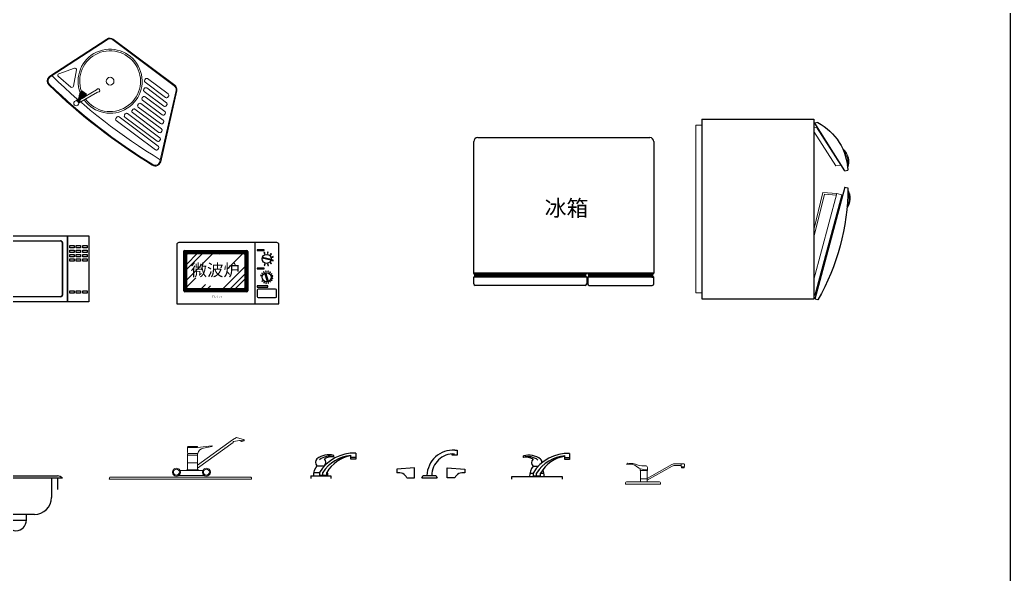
# Model space of a CAD drawing. Header units: millimetres. Extents: x 351279 to 387190, y -1289537 to -1277077.
# Drawn here: x 382242 to 387190, y -1282292 to -1279519 of the extents above; entities that cross this region are included whole.
import ezdxf
from ezdxf.enums import TextEntityAlignment as Align

# ---------------------------------------------------------------- set-up
doc = ezdxf.new("R2010")
doc.units = ezdxf.units.MM
doc.header["$LTSCALE"] = 20
for name, color, linetype in [('2D', 7, 'Continuous'), ('3', 3, 'Continuous'), ('4', 1, 'Continuous'), ('7', 35, 'Continuous'), ('LAYER1', 5, 'Continuous'), ('LAYER2', 7, 'Continuous'), ('家具', 7, 'Continuous')]:
    doc.layers.add(name, color=color, linetype=linetype)
doc.layers.add('中实线', color=30, linetype='Continuous', lineweight=30)
doc.layers.add('填充', color=251, linetype='Continuous', lineweight=5)
doc.styles.add('STYLE4', font='dutcheb.ttf')
doc.styles.add('text', font='SimSun.ttf', dxfattribs={"height": 85})
doc.styles.add('样式 1', font='SimSun.ttf', dxfattribs={"height": 100})

# ---------------------------------------------------------------- blocks, each defined once
blk = doc.blocks.new('立面水龙头1')
at = {"layer": '家具', "linetype": 'ByBlock'}
for p, q in [((47587.4, 19345.7), (47587.1, 19353.6)), ((47672.4, 19335), (47672.4, 19354.7)), ((47696.1, 19365.5), (47696.1, 19335)), ((47502, 19302.1), (47540.9, 19302.1)), ((47696.1, 19343), (47672.4, 19343)), ((47696.1, 19335), (47672.4, 19335)), ((47471.6, 19250.6), (47471.6, 19238.1)), ((47471.6, 19250.6), (47571.4, 19250.6)), ((47486.4, 19267.8), (47514.5, 19267.8)), ((47514.5, 19267.8), (47514.5, 19254)), ((47514.5, 19254), (47552.2, 19254)), ((47531.6, 19254), (47531.6, 19267.8)), ((47552.2, 19254), (47552.2, 19267.8)), ((47571.4, 19250.6), (47571.4, 19238.1))]:
    blk.add_line(p, q, dxfattribs=at)
for centre, radius, start, end in [((47562.8, 19254.6), 101.9, 76.1738, 126.6166), ((47689.1, 19160.9), 204.7, 88.0479, 148.5279), ((47688.1, 19168.3), 185.4, 94.8788, 147.5689), ((47698.5, 19186), 167.6, 98.9824, 150.7957), ((47567.2, 19251.8), 82.3, 142.3197, 180.8104), ((47519.8, 19319.3), 24.7, 136.0259, 223.9741), ((47564.3, 19270), 79.2, 73.0523, 128.1776), ((47575.7, 19279.2), 67.6, 80.0498, 122.1009), ((47522, 19319.3), 24.7, 316.0259, 43.9741), ((47474.6, 19251.8), 82.3, 359.1896, 13.9856)]:
    blk.add_arc(centre, radius, start, end, dxfattribs=at)
blk = doc.blocks.new('立面水龙头2')
at = {"layer": '家具', "linetype": 'ByBlock'}
for p, q in [((48178.4, 19354.2), (48178.4, 19360.5)), ((48203.6, 19354.2), (48178.4, 19354.2)), ((48191, 19379.4), (48203.6, 19379.4)), ((48203.6, 19379.4), (48203.6, 19354.2)), ((47989.7, 19291.3), (47901.6, 19285)), ((47901.6, 19285), (47901.6, 19266.1)), ((47989.7, 19240.9), (47989.7, 19291.3)), ((48027.4, 19240.9), (48033.7, 19253.5)), ((48033.7, 19253.5), (48096.6, 19253.5)), ((48096.6, 19253.5), (48102.9, 19240.9)), ((48153.2, 19240.9), (48153.2, 19291.3)), ((48153.2, 19291.3), (48241.3, 19285)), ((48241.3, 19285), (48241.3, 19266.1)), ((47951.9, 19240.9), (47989.7, 19240.9)), ((48027.4, 19240.9), (48102.9, 19240.9)), ((48191, 19240.9), (48153.2, 19240.9))]:
    blk.add_line(p, q, dxfattribs=at)
for centre, radius, start, end in [((48182.2, 19249.8), 129.9, 86.1121, 178.3348), ((48183.2, 19254.5), 106.3, 86.5195, 180.5009), ((47911, 19221.9), 45.1, 24.8879, 101.982), ((48231.9, 19221.9), 45.1, 78.018, 155.1121)]:
    blk.add_arc(centre, radius, start, end, dxfattribs=at)
blk = doc.blocks.new('立面水龙头3')
at = {"layer": '家具', "linetype": 'ByBlock'}
for p, q in [((48534.2, 19343.8), (48534.4, 19351.7)), ((48741.4, 19332.9), (48741.4, 19352.9)), ((48765.3, 19363.7), (48765.3, 19332.9)), ((48582.2, 19299.8), (48608.8, 19299.8)), ((48765.3, 19341), (48741.4, 19341)), ((48765.3, 19332.9), (48741.4, 19332.9)), ((48566.5, 19265.2), (48582.2, 19265.2)), ((48582.2, 19265.2), (48582.2, 19251.3)), ((48582.2, 19251.3), (48620.3, 19251.3)), ((48599.5, 19251.3), (48599.5, 19265.2)), ((48620.3, 19265.2), (48636, 19265.2)), ((48620.3, 19251.3), (48620.3, 19265.2)), ((48476, 19247.9), (48727.7, 19247.9)), ((48476, 19235.3), (48476, 19247.9)), ((48727.7, 19247.9), (48727.7, 19235.3))]:
    blk.add_line(p, q, dxfattribs=at)
for centre, radius, start, end in [((48559, 19251.9), 102.7, 53.3834, 103.8262), ((48758.2, 19157.4), 206.4, 88.0479, 148.5279), ((48757.3, 19164.9), 186.9, 94.8788, 147.5689), ((48767.7, 19182.7), 169, 98.9824, 150.7957), ((48557.5, 19267.4), 79.8, 51.8224, 106.9477), ((48546, 19276.6), 68.1, 57.8991, 99.9502), ((48647.9, 19249), 83, 142.3197, 180.8104), ((48600.1, 19317.1), 24.9, 136.0259, 223.9741), ((48602.3, 19317.1), 24.9, 359.647, 43.9741), ((48554.6, 19249), 83, 359.1896, 23.2186)]:
    blk.add_arc(centre, radius, start, end, dxfattribs=at)
blk = doc.blocks.new('longtou1')
at = {"layer": 'LAYER2', "lineweight": 0, "ltscale": 15}
for p, q in [((70482.9, -5580.6), (70482.9, -5582.9)), ((70538.5, -5599.6), (70538.5, -5607.9)), ((70568.3, -5607.9), (70538.5, -5607.9)), ((70567.5, -5640.4), (70670.2, -5582)), ((70568, -5648.6), (70671.7, -5589.3)), ((70568.3, -5595.1), (70568.3, -5607.9)), ((70677.3, -5580.2), (70709.2, -5580.2)), ((70678.8, -5587.4), (70708.1, -5587.4))]:
    blk.add_line(p, q, dxfattribs=at)
at = {"layer": 'LAYER2', "lineweight": 0}
for points in [[(70567.5, -5654.7), (70539.3, -5654.7), (70539.3, -5607.9), (70567.5, -5607.9)], [(70567.5, -5654.7), (70539.3, -5654.7), (70539.3, -5641.7), (70567.5, -5641.7)]]:
    blk.add_lwpolyline(points, close=True, dxfattribs=at)
for points in [[(70709.2, -5580.2), (70720.9, -5580.2, -0.414214), (70722.3, -5581.6), (70722.3, -5590.2, -0.414214), (70720.9, -5591.7), (70710.7, -5591.7, -0.414214), (70709.2, -5590.2)], [(70709.7, -5591.7), (70721.8, -5591.7), (70721.8, -5595.8, -0.414214), (70720.4, -5597.2), (70711.2, -5597.2, -0.414214), (70709.7, -5595.8)], [(70623.4, -5664), (70477, -5664), (70477, -5661.9, -0.414214), (70484.2, -5654.7), (70616.2, -5654.7, -0.414214), (70623.4, -5661.9)]]:
    blk.add_lwpolyline(points, format="xyb", close=True, dxfattribs=at)
blk.add_lwpolyline([(70477, -5664), (70623.4, -5664)], dxfattribs=at)
at = {"layer": 'LAYER2', "lineweight": 0, "ltscale": 15}
for centre, radius, start, end in [((70485.8, -5580.6), 2.88, 92.6951, 180), ((70496.6, -5622.9), 42.2, 63.2781, 108.9039), ((70490.7, -5685.1), 107.5, 68.8222, 92.6951), ((70567.4, -5528.3), 76.9, 227.6307, 270.6633), ((70551.4, -5520.7), 67.8, 251.1672, 277.4203), ((70561.1, -5595.1), 7.2, 0, 97.4203), ((70677.3, -5594.6), 14.4, 90, 119.6283), ((70678.8, -5601.8), 14.4, 90, 119.7899)]:
    blk.add_arc(centre, radius, start, end, dxfattribs=at)
blk.add_trace([(70567.5, -5639.9), (70567.5, -5643.5), (70539.3, -5639.9), (70539.3, -5643.5)], dxfattribs=at)
blk = doc.blocks.new('xieshuichao')
at = {"lineweight": 0}
for p, q in [((67712.8, 25491.6), (67897.4, 25075.8)), ((67717.4, 25493.6), (67902, 25077.8)), ((68583.5, 25479.5), (68436.6, 25079.7)), ((68588.2, 25477.8), (68441.3, 25077.9)), ((67929.4, 25060), (68408.5, 25060)), ((67929.4, 25055), (68408.5, 25055))]:
    blk.add_line(p, q, dxfattribs=at)
for points in [[(67773.7, 25441.4, -0.414214), (67783.7, 25451.4), (68089.2, 25451.4, -0.414214), (68099.2, 25441.4), (68099.2, 25432.9, -0.414214), (68089.2, 25422.9), (67783.7, 25422.9, -0.414214), (67773.7, 25432.9)], [(68494.8, 25345.1), (68551.6, 25430.6, 0.57735), (68543.9, 25446.1), (68441.5, 25452.5, 0.57735), (68431.9, 25438.1), (68477.6, 25346.2, 0.57735)], [(67797.3, 25391.4, -0.414214), (67807.3, 25401.4), (68058.9, 25401.4, -0.414214), (68068.9, 25391.4), (68068.9, 25384.4, -0.414214), (68058.9, 25374.4), (67807.3, 25374.4, -0.414214), (67797.3, 25384.4)], [(67821.6, 25341.3, -0.414214), (67831.6, 25351.3), (68038.3, 25351.3, -0.414214), (68048.3, 25341.3), (68048.3, 25334.4, -0.414214), (68038.3, 25324.4), (67831.6, 25324.4, -0.414214), (67821.6, 25334.4)], [(67845.9, 25291.4, -0.414214), (67855.9, 25301.4), (68029.6, 25301.4, -0.414214), (68039.6, 25291.4), (68039.6, 25284.4, -0.414214), (68029.6, 25274.4), (67855.9, 25274.4, -0.414214), (67845.9, 25284.4)], [(67870.2, 25241.3, -0.414214), (67880.2, 25251.3), (68034.3, 25251.3, -0.414214), (68044.3, 25241.3), (68044.3, 25234.4, -0.414214), (68034.3, 25224.4), (67880.2, 25224.4, -0.414214), (67870.2, 25234.4)], [(67894.5, 25191.4, -0.414214), (67904.5, 25201.4), (68058.9, 25201.4, -0.414214), (68068.9, 25191.4), (68068.9, 25184.4, -0.414214), (68058.9, 25174.4), (67904.5, 25174.4, -0.414214), (67894.5, 25184.4)], [(67918.9, 25141.4, -0.414214), (67928.9, 25151.4), (68089.2, 25151.4, -0.414214), (68099.2, 25141.4), (68099.2, 25134.4, -0.414214), (68089.2, 25124.4), (67928.9, 25124.4, -0.414214), (67918.9, 25134.4)]]:
    blk.add_lwpolyline(points, format="xyb", close=True, dxfattribs=at)
blk.add_circle((68267.4, 25277.2), 24.3, dxfattribs=at)
for centre, radius, start, end in [((68076.9, 21783.1), 3772.5, 82.64503, 95.09687), ((68076.9, 21783.1), 3767.5, 82.64503, 95.09687), ((67744.8, 25505.8), 35, 95.09687, 203.93623), ((67744.8, 25505.8), 30, 95.09687, 203.93623), ((68076.9, 21783.1), 3717.5, 82.24127, 95.47981), ((68555.3, 25489.8), 30, 339.83238, 82.64503), ((68555.3, 25489.8), 35, 339.83238, 82.64503), ((68267.4, 25277.2), 200, 72.52084, 57.92247), ((68267.4, 25277.2), 190, 72.81324, 56.23539), ((67929.4, 25090), 35, 203.93623, 270), ((67929.4, 25090), 30, 203.93623, 270), ((68408.5, 25090), 30, 270, 339.83238), ((68408.5, 25090), 35, 270, 339.83238)]:
    blk.add_arc(centre, radius, start, end, dxfattribs=at)
at = {"layer": 'LAYER1', "lineweight": 0}
blk.add_line((68371.8, 25430.8), (68336.7, 25430.8), dxfattribs=at)
blk.add_circle((68354.2, 25514.8), 15.5, dxfattribs=at)
for centre, radius, start, end in [((68313.9, 25485.7), 34.1, 326.42393, 36.99922), ((68394.6, 25485.7), 34.1, 143.00078, 213.57607), ((68375.8, 25443.1), 41, 143.92326, 197.46896), ((68332.7, 25443.1), 41, 342.53104, 36.07674)]:
    blk.add_arc(centre, radius, start, end, dxfattribs=at)
at = {"layer": 'LAYER2', "lineweight": 0, "ltscale": 15}
for p, q in [((68342.9, 25504.3), (68289.5, 25378.7)), ((68342.7, 25504.1), (68342.7, 25504.5)), ((68346.3, 25496.4), (68346.3, 25501.5)), ((68350, 25430.8), (68350, 25499.9)), ((68353.6, 25430.8), (68353.6, 25499.3)), ((68357.3, 25430.8), (68357.3, 25499.6)), ((68360.9, 25491.2), (68360.9, 25500.8)), ((68303.1, 25372.2), (68335, 25447.3)), ((68339, 25430.8), (68339, 25461.3)), ((68342.7, 25430.8), (68342.7, 25467.3)), ((68346.3, 25430.8), (68346.3, 25474.9)), ((68360.9, 25430.8), (68360.9, 25480.1)), ((68364.5, 25430.8), (68364.5, 25469.4)), ((68364.5, 25429.4), (68364.5, 25430.8)), ((68368.2, 25430.8), (68368.2, 25463.6)), ((68371.8, 25430.8), (68371.8, 25455.4))]:
    blk.add_line(p, q, dxfattribs=at)
blk.add_arc((68292.8, 25368), 10.2, 118.91383, 11.66235, dxfattribs=at)
blk = doc.blocks.new('470微波炉')
for p, q in [((-235, 0), (-235, 330)), ((-235, 330), (235, 330)), ((-200, 305), (92.4, 305)), ((235, 330), (235, 0)), ((-210, 35), (-210, 295)), ((138.8, 269.6), (138.8, 281.5)), ((138.8, 281.5), (160.8, 281.5)), ((160.8, 269.6), (138.8, 269.6)), ((138.8, 247.3), (138.8, 259.1)), ((138.8, 259.1), (160.8, 259.1)), ((160.8, 281.5), (160.8, 269.6)), ((160.8, 259.1), (160.8, 247.3)), ((171, 269.6), (171, 281.5)), ((171, 281.5), (193.1, 281.5)), ((193.1, 269.6), (171, 269.6)), ((171, 247.3), (171, 259.1)), ((171, 259.1), (193.1, 259.1)), ((193.1, 281.5), (193.1, 269.6)), ((193.1, 259.1), (193.1, 247.3)), ((203.8, 269.6), (203.8, 281.5)), ((203.8, 281.5), (225.8, 281.5)), ((225.8, 269.6), (203.8, 269.6)), ((203.8, 247.3), (203.8, 259.1)), ((203.8, 259.1), (225.8, 259.1)), ((225.8, 281.5), (225.8, 269.6)), ((225.8, 259.1), (225.8, 247.3)), ((160.8, 247.3), (138.8, 247.3)), ((138.8, 225.5), (138.8, 237.4)), ((138.8, 237.4), (160.8, 237.4)), ((160.8, 225.5), (138.8, 225.5)), ((138.8, 203.1), (138.8, 215)), ((138.8, 215), (160.8, 215)), ((160.8, 203.1), (138.8, 203.1)), ((160.8, 237.4), (160.8, 225.5)), ((160.8, 215), (160.8, 203.1)), ((193.1, 247.3), (171, 247.3)), ((171, 225.5), (171, 237.4)), ((171, 237.4), (193.1, 237.4)), ((193.1, 225.5), (171, 225.5)), ((171, 203.1), (171, 215)), ((171, 215), (193.1, 215)), ((193.1, 203.1), (171, 203.1)), ((193.1, 237.4), (193.1, 225.5)), ((193.1, 215), (193.1, 203.1)), ((225.8, 247.3), (203.8, 247.3)), ((203.8, 225.5), (203.8, 237.4)), ((203.8, 237.4), (225.8, 237.4)), ((225.8, 225.5), (203.8, 225.5)), ((203.8, 203.1), (203.8, 215)), ((203.8, 215), (225.8, 215)), ((225.8, 203.1), (203.8, 203.1)), ((225.8, 237.4), (225.8, 225.5)), ((225.8, 215), (225.8, 203.1)), ((138.8, 43.5), (138.8, 55.4)), ((138.8, 55.4), (160.8, 55.4)), ((160.8, 55.4), (160.8, 43.5)), ((171, 43.5), (171, 55.4)), ((171, 55.4), (193.1, 55.4)), ((193.1, 55.4), (193.1, 43.5)), ((203.8, 43.5), (203.8, 55.4)), ((203.8, 55.4), (225.8, 55.4)), ((225.8, 55.4), (225.8, 43.5)), ((235, 0), (-235, 0)), ((92.4, 25), (-200, 25)), ((160.8, 43.5), (138.8, 43.5)), ((193.1, 43.5), (171, 43.5)), ((225.8, 43.5), (203.8, 43.5))]:
    blk.add_line(p, q)
at = {"lineweight": 35}
for p, q in [((127.4, 330), (127.4, 0)), ((102.4, 295), (102.4, 35))]:
    blk.add_line(p, q, dxfattribs=at)
for centre, start, end in [((-200, 295), 90, 180), ((-200, 35), 180, 270)]:
    blk.add_arc(centre, 10, start, end)
for centre, start, end in [((92.4, 295), 0, 90), ((92.4, 35), 270, 0)]:
    blk.add_arc(centre, 10, start, end, dxfattribs=at)
blk = doc.blocks.new('vbnv n')
at = {"layer": '3', "color": 7}
for p, q in [((152851.9, 84974.9), (152851.9, 84943.6)), ((152860.7, 84974.9), (152860.6, 84943.6)), ((152870, 84974.9), (152869.9, 84943.6)), ((152881.1, 84974.9), (152881, 84943.6)), ((152890, 84974.9), (152889.9, 84943.6)), ((152898.3, 84974.9), (152898.2, 84943.6)), ((153054.8, 84883.3), (153055.2, 84919.6)), ((153065.1, 84893.7), (153065.5, 84928.8)), ((153078.2, 84906.8), (153078.5, 84938.2)), ((153090.7, 84916.3), (153091, 84945.4)), ((153103.2, 84923.6), (153103.5, 84949.6)), ((153118.7, 84930.2), (153119, 84956.5)), ((153133.6, 84934.4), (153133.9, 84959.1)), ((153147.4, 84936.5), (153147.6, 84961.7)), ((153164.2, 84935.3), (153164.4, 84961.1)), ((153173.5, 84934.7), (153173.8, 84960.4)), ((153188.5, 84934.1), (153188.7, 84959.1)), ((153201, 84933.9), (153201.2, 84958.9)), ((153209.5, 84961.4), (153221.1, 84961.4)), ((153209.5, 84956.6), (153221.1, 84956.6)), ((153209.5, 84936.8), (153221.1, 84936.8)), ((153209.8, 84931.8), (153221.1, 84931.8)), ((152910.6, 84844.7), (152910.8, 84869.7)), ((152920.7, 84844.4), (152921, 84869.4)), ((152933.8, 84874), (152948.1, 84874)), ((152961.2, 84846.6), (152961.5, 84871.8)), ((152974.2, 84847.8), (152974.4, 84873)), ((152991.5, 84850.8), (152991.8, 84876.7)), ((153004.5, 84854.5), (153004.8, 84881.3)), ((153024.2, 84862.7), (153024.5, 84891.7)), ((153036.7, 84869.8), (153037.1, 84900.6)), ((152854.6, 84841.1), (152854.6, 84830.1)), ((152862.2, 84841.1), (152862.2, 84830.1)), ((152872.1, 84841.1), (152872.1, 84830.1)), ((152880.8, 84841.1), (152880.8, 84830.1)), ((152889.8, 84841.1), (152889.8, 84830.1)), ((152898, 84841.1), (152898, 84830.1)), ((152933.8, 84866.8), (152948.1, 84866.8)), ((152933.8, 84848.9), (152948.1, 84848.9)), ((152934.1, 84842.1), (152948.4, 84842.1)), ((152853.8, 84813), (152895.7, 84812.5))]:
    blk.add_line(p, q, dxfattribs=at)
for points in [[(152834.3, 85011.2), (152839.3, 85011.2), (152839.3, 84991.4), (152834.3, 84991.4)], [(152872.3, 85011.2), (152877.3, 85011.2), (152877.3, 84991.4), (152872.3, 84991.4)], [(152915.3, 85011.2), (152910.3, 85011.2), (152910.3, 84991.4), (152915.3, 84991.4)]]:
    blk.add_lwpolyline(points, close=True, dxfattribs=at)
at = {"layer": '4', "color": 7}
for p, q in [((152672, 85194.2), (152672, 85135.7)), ((152702.3, 85194.2), (152702.3, 85096.2)), ((153057, 85194.2), (153057, 85096.2)), ((153107, 85194.2), (153107, 85096.2)), ((153461.7, 85194.2), (153461.7, 85096.2)), ((153491.6, 85194.2), (153491.6, 85135.7)), ((152787.3, 85011.2), (152972, 85011.2)), ((152824.3, 85011.2), (152824.3, 84974.9)), ((152824.3, 84974.9), (152925.3, 84974.9)), ((152925.3, 85011.2), (152925.3, 84974.9)), ((153376.7, 85011.2), (153192, 85011.2))]:
    blk.add_line(p, q, dxfattribs=at)
for centre, start, end in [((152787.3, 85096.2), 180, 270), ((152972, 85096.2), 270, 0), ((153192, 85096.2), 180, 270), ((153376.7, 85096.2), 270, 0)]:
    blk.add_arc(centre, 85, start, end, dxfattribs=at)
at = {"layer": '7', "color": 7}
for p, q in [((152647.2, 85194.2), (153517, 85194.2)), ((152672, 85204.2), (153491.7, 85204.2)), ((152838.2, 84974.9), (152838.2, 84943.6)), ((152843.2, 84974.9), (152848.8, 84830.1)), ((152905.5, 84974.9), (152900.3, 84830.1)), ((152910.5, 84974.9), (152910.5, 84943.6)), ((153231.5, 84983.1), (153337.3, 84983.1)), ((152838.2, 84943.6), (152910.5, 84943.6)), ((152838.2, 84943.6), (152843.2, 84938.6)), ((152843.2, 84938.6), (152905.5, 84938.6)), ((152910.5, 84943.6), (152905.5, 84938.6)), ((153221.1, 84930.2), (153221.1, 84959.1)), ((152848.2, 84841.1), (152900.9, 84841.1)), ((152900.3, 84830.1), (152848.8, 84830.1))]:
    blk.add_line(p, q, dxfattribs=at)
for points in [[(153231.5, 84983.1), (153337.3, 84983.1), (153337.3, 85011.2), (153231.5, 85011.2)], [(153209.5, 84967.6), (153221.1, 84967.6), (153221.1, 84924.6), (153209.5, 84924.6)], [(152933.8, 84886.3), (152948.1, 84886.3), (152948.1, 84828.2), (152933.8, 84828.2)]]:
    blk.add_lwpolyline(points, close=True, dxfattribs=at)
for points in [[(152948.1, 84870.4, 0.01304), (152962.9, 84872, 0.186903), (153043.9, 84907.3, -0.203767), (153147.7, 84961.7, 0.025179), (153209.5, 84958.8, 0.024435)], [(152948.1, 84845.4, 0.013757), (152965.1, 84847.1, 0.187374), (153062.5, 84890.5, -0.201932), (153147.6, 84936.6, 0.024263), (153209.5, 84933.8, 0.023547)]]:
    blk.add_lwpolyline(points, format="xyb", dxfattribs=at)
for centre, radius, start, end in [((152672.1, 85168.4), 35.8, 90.1181, 133.8568), ((153491.9, 85168.4), 35.8, 46.1432, 89.8819), ((153284.4, 84983.1), 52.9, 180, 0), ((153211.8, 85480.1), 521.3, 271.0223, 272.7799), ((153211.2, 85551.3), 617.5, 270.9221, 274.6058), ((152922.9, 85182.6), 313.2, 266.1262, 271.9965), ((152922.9, 85182.6), 338.2, 266.2604, 271.8489)]:
    blk.add_arc(centre, radius, start, end, dxfattribs=at)
blk = doc.blocks.new('sfsf')
at = {"layer": '中实线'}
for p, q in [((119049.4, -1003084.5), (119049.4, -1003380.5)), ((119549.4, -1003074.5), (119059.4, -1003074.5)), ((119439.4, -1003074.5), (119439.4, -1003380.5)), ((119559.4, -1003380.5), (119559.4, -1003084.5)), ((119084.4, -1003125), (119094.9, -1003114.5)), ((119084.4, -1003131.1), (119101, -1003114.5)), ((119084.4, -1003137.3), (119107.2, -1003114.5)), ((119084.4, -1003143.5), (119113.4, -1003114.5)), ((119084.4, -1003315.5), (119084.4, -1003119.5)), ((119084.4, -1003149.7), (119099.4, -1003134.7)), ((119084.5, -1003118.7), (119088.6, -1003114.6)), ((119089.4, -1003114.5), (119399.4, -1003114.5)), ((119099.4, -1003207.3), (119177.2, -1003129.5)), ((119099.4, -1003259.9), (119229.8, -1003129.5)), ((119099.4, -1003181.8), (119151.7, -1003129.5)), ((119099.4, -1003300.5), (119099.4, -1003134.5)), ((119104.4, -1003129.5), (119384.4, -1003129.5)), ((119104.6, -1003129.5), (119119.6, -1003114.5)), ((119110.8, -1003129.5), (119125.8, -1003114.5)), ((119117, -1003129.5), (119132, -1003114.5)), ((119123.2, -1003129.5), (119138.2, -1003114.5)), ((119129.4, -1003129.5), (119144.4, -1003114.5)), ((119135.5, -1003129.5), (119150.5, -1003114.5)), ((119141.7, -1003129.5), (119156.7, -1003114.5)), ((119147.9, -1003129.5), (119162.9, -1003114.5)), ((119154.1, -1003129.5), (119169.1, -1003114.5)), ((119160.3, -1003129.5), (119175.3, -1003114.5)), ((119166.5, -1003129.5), (119181.5, -1003114.5)), ((119172.7, -1003129.5), (119187.7, -1003114.5)), ((119178.9, -1003129.5), (119193.9, -1003114.5)), ((119185, -1003129.5), (119200, -1003114.5)), ((119191.2, -1003129.5), (119206.2, -1003114.5)), ((119197.4, -1003129.5), (119212.4, -1003114.5)), ((119203.6, -1003129.5), (119218.6, -1003114.5)), ((119209.8, -1003129.5), (119224.8, -1003114.5)), ((119216, -1003129.5), (119231, -1003114.5)), ((119222.2, -1003129.5), (119237.2, -1003114.5)), ((119228.4, -1003129.5), (119243.4, -1003114.5)), ((119234.5, -1003129.5), (119249.5, -1003114.5)), ((119240.7, -1003129.5), (119255.7, -1003114.5)), ((119246.9, -1003129.5), (119261.9, -1003114.5)), ((119253.1, -1003129.5), (119268.1, -1003114.5)), ((119259.3, -1003129.5), (119274.3, -1003114.5)), ((119262.4, -1003132.5), (119265.4, -1003129.5)), ((119265.5, -1003129.5), (119280.5, -1003114.5)), ((119271.7, -1003129.5), (119286.7, -1003114.5)), ((119277.8, -1003129.5), (119292.8, -1003114.5)), ((119284, -1003129.5), (119299, -1003114.5)), ((119290.2, -1003129.5), (119305.2, -1003114.5)), ((119296.4, -1003129.5), (119311.4, -1003114.5)), ((119302.3, -1003206.3), (119379.1, -1003129.5)), ((119302.6, -1003129.5), (119317.6, -1003114.5)), ((119308.8, -1003129.5), (119323.8, -1003114.5)), ((119315, -1003129.5), (119330, -1003114.5)), ((119321.2, -1003129.5), (119336.2, -1003114.5)), ((119327.3, -1003129.5), (119342.3, -1003114.5)), ((119333.5, -1003129.5), (119348.5, -1003114.5)), ((119339.7, -1003129.5), (119354.7, -1003114.5)), ((119345.9, -1003129.5), (119360.9, -1003114.5)), ((119352.1, -1003129.5), (119367.1, -1003114.5)), ((119358.3, -1003129.5), (119373.3, -1003114.5)), ((119364.5, -1003129.5), (119379.5, -1003114.5)), ((119370.7, -1003129.5), (119385.7, -1003114.5)), ((119376.8, -1003129.5), (119391.8, -1003114.5)), ((119383, -1003129.5), (119398, -1003114.5)), ((119387.8, -1003130.9), (119402.8, -1003115.9)), ((119389.4, -1003135.5), (119404.4, -1003120.5)), ((119389.4, -1003141.7), (119404.4, -1003126.7)), ((119389.4, -1003147.9), (119404.4, -1003132.9)), ((119389.4, -1003134.5), (119389.4, -1003300.5)), ((119404.4, -1003119.5), (119404.4, -1003315.5)), ((119486, -1003110.4), (119451.2, -1003110.4)), ((119451.2, -1003110.4), (119451.2, -1003114.5)), ((119451.2, -1003114.5), (119486, -1003114.5)), ((119487.7, -1003123.4), (119484.7, -1003124.6)), ((119484.7, -1003124.6), (119487.3, -1003130.9)), ((119486, -1003114.5), (119486, -1003110.4)), ((119487.3, -1003130.9), (119490.2, -1003129.8)), ((119490.2, -1003129.8), (119487.7, -1003123.4)), ((119502.9, -1003122.1), (119501.8, -1003128.8)), ((119501.8, -1003128.8), (119505, -1003129.3)), ((119506.1, -1003122.6), (119502.9, -1003122.1)), ((119505, -1003129.3), (119506.1, -1003122.6)), ((119519.8, -1003129.4), (119515.4, -1003134.6)), ((119515.4, -1003134.6), (119517.7, -1003136.7)), ((119517.7, -1003136.7), (119522.2, -1003131.5)), ((119522.2, -1003131.5), (119519.8, -1003129.4)), ((119084.4, -1003155.9), (119099.4, -1003140.9)), ((119084.4, -1003162.1), (119099.4, -1003147.1)), ((119084.4, -1003168.3), (119099.4, -1003153.3)), ((119084.4, -1003174.4), (119099.4, -1003159.4)), ((119084.4, -1003180.6), (119099.4, -1003165.6)), ((119084.4, -1003186.8), (119099.4, -1003171.8)), ((119084.4, -1003193), (119099.4, -1003178)), ((119084.4, -1003199.2), (119099.4, -1003184.2)), ((119389.4, -1003154.1), (119404.4, -1003139.1)), ((119389.4, -1003160.2), (119404.4, -1003145.2)), ((119389.4, -1003166.4), (119404.4, -1003151.4)), ((119389.4, -1003172.6), (119404.4, -1003157.6)), ((119389.4, -1003178.8), (119404.4, -1003163.8)), ((119389.4, -1003185), (119404.4, -1003170)), ((119389.4, -1003191.2), (119404.4, -1003176.2)), ((119389.4, -1003197.4), (119404.4, -1003182.4)), ((119519.6, -1003163.1), (119476, -1003152.8)), ((119520.6, -1003158.7), (119477.1, -1003148.4)), ((119487.8, -1003180.9), (119485.7, -1003187.4)), ((119485.7, -1003187.4), (119488.7, -1003188.4)), ((119490.9, -1003181.9), (119487.8, -1003180.9)), ((119488.7, -1003188.4), (119490.9, -1003181.9)), ((119505.6, -1003181.9), (119502.5, -1003182.6)), ((119502.5, -1003182.6), (119504.1, -1003189.3)), ((119507.2, -1003188.6), (119505.6, -1003181.9)), ((119518.2, -1003174.3), (119515.9, -1003176.5)), ((119515.9, -1003176.5), (119520.7, -1003181.4)), ((119523, -1003179.2), (119518.2, -1003174.3)), ((119520.7, -1003181.4), (119523, -1003179.2)), ((119530.4, -1003144.5), (119523.9, -1003146.6)), ((119523.9, -1003146.6), (119524.8, -1003149.6)), ((119524.9, -1003161.2), (119524.2, -1003164.3)), ((119524.2, -1003164.3), (119530.8, -1003165.9)), ((119524.8, -1003149.6), (119531.4, -1003147.5)), ((119531.6, -1003162.9), (119524.9, -1003161.2)), ((119531.4, -1003147.5), (119530.4, -1003144.5)), ((119530.8, -1003165.9), (119531.6, -1003162.9)), ((119084.4, -1003205.4), (119099.4, -1003190.4)), ((119084.4, -1003211.6), (119099.4, -1003196.6)), ((119084.4, -1003217.8), (119099.4, -1003202.8)), ((119084.4, -1003223.9), (119099.4, -1003208.9)), ((119084.4, -1003230.1), (119099.4, -1003215.1)), ((119084.4, -1003236.3), (119099.4, -1003221.3)), ((119084.4, -1003242.5), (119099.4, -1003227.5)), ((119084.4, -1003248.7), (119099.4, -1003233.7)), ((119279.5, -1003305.5), (119389.4, -1003195.6)), ((119316.8, -1003305.5), (119389.4, -1003232.9)), ((119389.4, -1003203.6), (119404.4, -1003188.6)), ((119389.4, -1003209.7), (119404.4, -1003194.7)), ((119389.4, -1003215.9), (119404.4, -1003200.9)), ((119389.4, -1003222.1), (119404.4, -1003207.1)), ((119389.4, -1003228.3), (119404.4, -1003213.3)), ((119389.4, -1003234.5), (119404.4, -1003219.5)), ((119389.4, -1003240.7), (119404.4, -1003225.7)), ((119389.4, -1003246.9), (119404.4, -1003231.9)), ((119486, -1003202.3), (119451.2, -1003202.3)), ((119451.2, -1003202.3), (119451.2, -1003206.5)), ((119451.2, -1003206.5), (119486, -1003206.5)), ((119468.9, -1003237.1), (119468.3, -1003238.9)), ((119472.8, -1003238.4), (119468.9, -1003237.1)), ((119474.8, -1003227.1), (119473.6, -1003228.5)), ((119473.6, -1003228.5), (119476.8, -1003231.2)), ((119478, -1003229.7), (119474.8, -1003227.1)), ((119476.8, -1003231.2), (119478, -1003229.7)), ((119483.9, -1003219.9), (119482.3, -1003220.8)), ((119482.3, -1003220.8), (119484.3, -1003224.4)), ((119485.9, -1003223.5), (119483.9, -1003219.9)), ((119484.3, -1003224.4), (119485.9, -1003223.5)), ((119486, -1003206.5), (119486, -1003202.3)), ((119502.6, -1003269.7), (119489.7, -1003226.9)), ((119495.1, -1003216.6), (119493.2, -1003216.8)), ((119493.2, -1003216.8), (119493.7, -1003220.9)), ((119493.7, -1003220.9), (119495.6, -1003220.6)), ((119506.9, -1003268.4), (119494, -1003225.6)), ((119495.6, -1003220.6), (119495.1, -1003216.6)), ((119504.8, -1003217.1), (119503.8, -1003221.1)), ((119503.8, -1003221.1), (119505.7, -1003221.5)), ((119504.1, -1003189.3), (119507.2, -1003188.6)), ((119506.7, -1003217.5), (119504.8, -1003217.1)), ((119505.7, -1003221.5), (119506.7, -1003217.5)), ((119515.5, -1003221.5), (119513.2, -1003224.9)), ((119513.2, -1003224.9), (119514.7, -1003226)), ((119514.7, -1003226), (119517.1, -1003222.6)), ((119517.1, -1003222.6), (119515.5, -1003221.5)), ((119523.9, -1003229.6), (119520.5, -1003231.9)), ((119520.5, -1003231.9), (119521.5, -1003233.5)), ((119521.5, -1003233.5), (119524.9, -1003231.2)), ((119524.9, -1003231.2), (119523.9, -1003229.6)), ((119084.4, -1003254.9), (119099.4, -1003239.9)), ((119084.4, -1003261.1), (119099.4, -1003246.1)), ((119084.4, -1003267.3), (119099.4, -1003252.3)), ((119084.4, -1003273.4), (119099.4, -1003258.4)), ((119084.4, -1003279.6), (119099.4, -1003264.6)), ((119084.4, -1003285.8), (119099.4, -1003270.8)), ((119084.4, -1003292), (119099.4, -1003277)), ((119084.4, -1003298.2), (119099.4, -1003283.2)), ((119099.4, -1003295.5), (119143.6, -1003251.3)), ((119170.9, -1003305.5), (119192.8, -1003283.6)), ((119340.6, -1003305.5), (119389.4, -1003256.7)), ((119389.4, -1003253.1), (119404.4, -1003238.1)), ((119389.4, -1003259.2), (119404.4, -1003244.2)), ((119389.4, -1003265.4), (119404.4, -1003250.4)), ((119389.4, -1003271.6), (119404.4, -1003256.6)), ((119389.4, -1003277.8), (119404.4, -1003262.8)), ((119389.4, -1003284), (119404.4, -1003269)), ((119389.4, -1003290.2), (119404.4, -1003275.2)), ((119389.4, -1003296.4), (119404.4, -1003281.4)), ((119468.3, -1003238.9), (119472.2, -1003240.2)), ((119472.2, -1003240.2), (119472.8, -1003238.4)), ((119477.5, -1003265.1), (119474.5, -1003267.9)), ((119474.5, -1003267.9), (119475.7, -1003269.3)), ((119475.7, -1003269.3), (119478.8, -1003266.5)), ((119478.8, -1003266.5), (119477.5, -1003265.1)), ((119485.3, -1003271.5), (119483.5, -1003275.2)), ((119483.5, -1003275.2), (119485.2, -1003276)), ((119485.2, -1003276), (119487, -1003272.4)), ((119487, -1003272.4), (119485.3, -1003271.5)), ((119495, -1003274.6), (119494.6, -1003278.7)), ((119494.6, -1003278.7), (119496.5, -1003278.9)), ((119496.9, -1003274.8), (119495, -1003274.6)), ((119496.5, -1003278.9), (119496.9, -1003274.8)), ((119506.9, -1003273.4), (119505, -1003274)), ((119505, -1003274), (119506.2, -1003277.9)), ((119506.2, -1003277.9), (119508, -1003277.4)), ((119508, -1003277.4), (119506.9, -1003273.4)), ((119515.7, -1003268.5), (119514.2, -1003269.7)), ((119514.2, -1003269.7), (119516.7, -1003272.9)), ((119518.2, -1003271.8), (119515.7, -1003268.5)), ((119516.7, -1003272.9), (119518.2, -1003271.8)), ((119522.1, -1003260.7), (119521.1, -1003262.4)), ((119521.1, -1003262.4), (119524.7, -1003264.5)), ((119525.6, -1003262.9), (119522.1, -1003260.7)), ((119528.7, -1003240.2), (119524.7, -1003241.1)), ((119524.7, -1003241.1), (119525.1, -1003242.9)), ((119524.7, -1003264.5), (119525.6, -1003262.9)), ((119525.3, -1003251.2), (119524.9, -1003253)), ((119524.9, -1003253), (119529, -1003253.7)), ((119525.1, -1003242.9), (119529.1, -1003242.1)), ((119529.3, -1003251.8), (119525.3, -1003251.2)), ((119529.1, -1003242.1), (119528.7, -1003240.2)), ((119529, -1003253.7), (119529.3, -1003251.8)), ((119084.4, -1003304.4), (119099.4, -1003289.4)), ((119084.4, -1003310.6), (119099.4, -1003295.6)), ((119084.5, -1003316.6), (119099.5, -1003301.6)), ((119087.3, -1003320), (119102.3, -1003305)), ((119399.4, -1003320.5), (119089.4, -1003320.5)), ((119093, -1003320.5), (119108, -1003305.5)), ((119099.2, -1003320.5), (119114.2, -1003305.5)), ((119384.4, -1003305.5), (119104.4, -1003305.5)), ((119105.4, -1003320.5), (119120.4, -1003305.5)), ((119111.6, -1003320.5), (119126.6, -1003305.5)), ((119117.8, -1003320.5), (119132.8, -1003305.5)), ((119124, -1003320.5), (119139, -1003305.5)), ((119130.2, -1003320.5), (119145.2, -1003305.5)), ((119136.3, -1003320.5), (119151.3, -1003305.5)), ((119142.5, -1003320.5), (119157.5, -1003305.5)), ((119148.7, -1003320.5), (119163.7, -1003305.5)), ((119154.9, -1003320.5), (119169.9, -1003305.5)), ((119161.1, -1003320.5), (119176.1, -1003305.5)), ((119167.3, -1003320.5), (119182.3, -1003305.5)), ((119173.5, -1003320.5), (119188.5, -1003305.5)), ((119179.7, -1003320.5), (119194.7, -1003305.5)), ((119185.8, -1003320.5), (119200.8, -1003305.5)), ((119192, -1003320.5), (119207, -1003305.5)), ((119198.2, -1003320.5), (119213.2, -1003305.5)), ((119203.1, -1003305.5), (119217.4, -1003291.2)), ((119204.4, -1003320.5), (119219.4, -1003305.5)), ((119210.6, -1003320.5), (119225.6, -1003305.5)), ((119216.8, -1003320.5), (119231.8, -1003305.5)), ((119223, -1003320.5), (119238, -1003305.5)), ((119229.2, -1003320.5), (119244.2, -1003305.5)), ((119235.3, -1003320.5), (119250.3, -1003305.5)), ((119241.5, -1003320.5), (119256.5, -1003305.5)), ((119247.7, -1003320.5), (119262.7, -1003305.5)), ((119253.9, -1003320.5), (119268.9, -1003305.5)), ((119260.1, -1003320.5), (119275.1, -1003305.5)), ((119266.3, -1003320.5), (119281.3, -1003305.5)), ((119272.5, -1003320.5), (119287.5, -1003305.5)), ((119278.7, -1003320.5), (119293.7, -1003305.5)), ((119284.8, -1003320.5), (119299.8, -1003305.5)), ((119291, -1003320.5), (119306, -1003305.5)), ((119297.2, -1003320.5), (119312.2, -1003305.5)), ((119303.4, -1003320.5), (119318.4, -1003305.5)), ((119309.6, -1003320.5), (119324.6, -1003305.5)), ((119315.8, -1003320.5), (119330.8, -1003305.5)), ((119322, -1003320.5), (119337, -1003305.5)), ((119328.1, -1003320.5), (119343.1, -1003305.5)), ((119334.3, -1003320.5), (119349.3, -1003305.5)), ((119340.5, -1003320.5), (119355.5, -1003305.5)), ((119346.7, -1003320.5), (119361.7, -1003305.5)), ((119352.9, -1003320.5), (119367.9, -1003305.5)), ((119359.1, -1003320.5), (119374.1, -1003305.5)), ((119365.3, -1003320.5), (119380.3, -1003305.5)), ((119371.5, -1003320.5), (119387.6, -1003304.3)), ((119377.6, -1003320.5), (119404.4, -1003293.7)), ((119383.8, -1003320.5), (119404.4, -1003299.9)), ((119388.2, -1003303.7), (119404.4, -1003287.6)), ((119390, -1003320.5), (119404.4, -1003306.1)), ((119396.2, -1003320.5), (119404.4, -1003312.3)), ((119504.4, -1003290.2), (119451.2, -1003290.2)), ((119451.2, -1003290.2), (119451.2, -1003296.9)), ((119451.2, -1003296.9), (119504.4, -1003296.9)), ((119451.2, -1003313), (119451.2, -1003343.4)), ((119543.2, -1003308), (119456.2, -1003308)), ((119504.4, -1003296.9), (119504.4, -1003290.2)), ((119548.2, -1003343.4), (119548.2, -1003313)), ((119049.4, -1003380.5), (119559.4, -1003380.5)), ((119456.2, -1003348.4), (119543.2, -1003348.4))]:
    blk.add_line(p, q, dxfattribs=at)
for centre in [(119498.3, -1003155.7), (119498.3, -1003247.7)]:
    blk.add_circle(centre, 22.5, dxfattribs=at)
for centre, radius, start, end in [((119059.4, -1003084.5), 10, 90, 180), ((119549.4, -1003084.5), 10, 0, 90), ((119089.4, -1003119.5), 5, 90, 180), ((119104.4, -1003134.5), 5, 90, 180), ((119384.4, -1003134.5), 5, 0, 90), ((119399.4, -1003119.5), 5, 0, 90), ((119089.4, -1003315.5), 5, 180, 270), ((119104.4, -1003300.5), 5, 180, 270), ((119384.4, -1003300.5), 5, 270, 0), ((119399.4, -1003315.5), 5, 270, 0), ((119456.2, -1003313), 5, 90, 180), ((119543.2, -1003313), 5, 0, 90), ((119456.2, -1003343.4), 5, 180, 270), ((119543.2, -1003343.4), 5, 270, 0)]:
    blk.add_arc(centre, radius, start, end, dxfattribs=at)
at = {"layer": '中实线', "style": 'STYLE4'}
blk.add_text('H a i e r ', height=10, dxfattribs=at).set_placement((119253.3, -1003350.4), align=Align.CENTER)
at = {"layer": '中实线', "insert": (119118.8, -1003181.8), "char_height": 60, "width": 311.269, "attachment_point": 1, "style": '样式 1'}
blk.add_mtext('微波炉', dxfattribs=at)
blk = doc.blocks.new('12')
at = {"layer": '2D', "color": 0}
for p, q in [((134745.9, -1033463.9), (135605.9, -1033463.9)), ((134725.9, -1034142.9), (134725.9, -1033483.9)), ((135625.9, -1033483.9), (135625.9, -1034142.9)), ((135625.9, -1034142.9), (134725.9, -1034142.9)), ((134735.2, -1034142.9), (134725.9, -1034142.9)), ((135290.5, -1034142.9), (134725.9, -1034142.9)), ((134735.2, -1034142.9), (134725.9, -1034142.9)), ((134725.9, -1034194.9), (134725.9, -1034162.9)), ((135290.5, -1034162.9), (134725.9, -1034162.9)), ((134735.2, -1034162.9), (134725.9, -1034162.9)), ((135285.6, -1034148.5), (134730.7, -1034148.5)), ((135285.1, -1034155.6), (134731.3, -1034155.6)), ((135290.5, -1034162.9), (135066.2, -1034162.9)), ((135290.5, -1034162.9), (135290.5, -1034194.9)), ((135295.5, -1034162.9), (135295.5, -1034194.9)), ((135625.9, -1034162.9), (135295.5, -1034162.9)), ((135621, -1034148.5), (135300.3, -1034148.5)), ((135620.5, -1034155.6), (135300.9, -1034155.6)), ((135625.9, -1034142.9), (135616.5, -1034142.9)), ((135616.5, -1034142.9), (135625.9, -1034142.9)), ((135616.5, -1034142.9), (135625.9, -1034142.9)), ((135616.5, -1034162.9), (135625.9, -1034162.9)), ((135625.9, -1034194.9), (135625.9, -1034162.9)), ((135282.5, -1034203.5), (134733.9, -1034203.5)), ((135303.5, -1034203.5), (135617.9, -1034203.5))]:
    blk.add_line(p, q, dxfattribs=at)
for centre, radius, start, end in [((134745.9, -1033483.9), 20, 90, 180), ((135605.9, -1033483.9), 20, 0, 90), ((134719.9, -1034152.9), 11.6, 300.606, 59.394), ((135296.4, -1034152.9), 11.6, 120.606, 239.394), ((135289.6, -1034152.9), 11.6, 300.606, 59.394), ((135631.8, -1034152.9), 11.6, 120.606, 239.394), ((134734.5, -1034194.9), 8.68, 180, 265.4783), ((135281.8, -1034194.9), 8.68, 274.5217, 0), ((135304.1, -1034194.9), 8.68, 180, 265.4783), ((135617.2, -1034194.9), 8.68, 274.5217, 0)]:
    blk.add_arc(centre, radius, start, end, dxfattribs=at)
at = {"layer": '2D', "color": 0, "insert": (135080.7, -1033776.8), "char_height": 80, "width": 393.086, "attachment_point": 1, "style": 'text'}
blk.add_mtext('冰箱', dxfattribs=at)
blk = doc.blocks.new('dfghjjk')
at = {"layer": '填充', "ltscale": 20}
for p, q in [((-1441007.2, 641336.1), (-1441847.2, 641336.1)), ((-1441847.2, 641336.1), (-1441847.2, 641306.1)), ((-1441007.2, 641336.1), (-1441007.2, 641306.1)), ((-1441836.8, 640732.3), (-1441834.1, 640746.1)), ((-1441836.8, 640732.3), (-1441647.1, 640611.2)), ((-1441815.2, 640746.1), (-1441642.4, 640635.8)), ((-1441510.4, 640700.8), (-1441323.8, 640746.1)), ((-1441504.7, 640630.9), (-1441510.4, 640700.8)), ((-1441074.5, 640746.1), (-1441504.7, 640630.9)), ((-1441500.9, 640693), (-1441286.4, 640746.1)), ((-1440995.9, 640741.3), (-1441498.2, 640606.7)), ((-1440997.2, 640746.1), (-1440995.9, 640741.3)), ((-1440995.9, 640741.3), (-1440997.2, 640746.1)), ((-1441497.1, 640632.9), (-1441500.9, 640693)), ((-1441642.4, 640635.8), (-1441647.1, 640611.2)), ((-1441504.7, 640630.9), (-1441498.2, 640606.7))]:
    blk.add_line(p, q, dxfattribs=at)
for centre, radius, start, end in [((-1441663.5, 640654.1), 83.4, 220.7231, 290.9718), ((-1441663.5, 640654.1), 78.4, 226.3118, 285.3831), ((-1441480, 640646.8), 83.4, 237.8582, 308.107), ((-1441480, 640646.8), 78.4, 243.447, 302.5182)]:
    blk.add_arc(centre, radius, start, end, dxfattribs=at)
at = {"layer": '家具'}
for p, q in [((-1441877.2, 641306.1), (-1440977.2, 641306.1)), ((-1441877.2, 641306.1), (-1441877.2, 640746.1)), ((-1440977.2, 641306.1), (-1440977.2, 640746.1)), ((-1441877.2, 640746.1), (-1440977.2, 640746.1)), ((-1441859.9, 640725.7), (-1441856, 640740.2)), ((-1441617.7, 640590.1), (-1441856, 640740.2)), ((-1441536.7, 640590.1), (-1440976.5, 640740.2)), ((-1440972.6, 640725.7), (-1440976.5, 640740.2)), ((-1441617.7, 640590.1), (-1441621.6, 640575.6)), ((-1441536.7, 640590.1), (-1441532.9, 640575.6))]:
    blk.add_line(p, q, dxfattribs=at)
for centre, radius, start, end in [((-1441609.5, 640859.1), 283.7, 208.0327, 267.5603), ((-1441538.7, 641717.8), 1142.2, 270.2923, 299.7077)]:
    blk.add_arc(centre, radius, start, end, dxfattribs=at)

msp = doc.modelspace()

# ---------------------------------------------------------------- linework, layer by layer
at = {"color": 4, "lineweight": 9}
for p, q in [((383305.131, -1281620.656, -1200), (383130.463, -1281747.339, -1200)), ((383308.302, -1281632.392, -1200), (383130.463, -1281761.193, -1200)), ((383339.55, -1281622.828, -1200), (383309.465, -1281627.949, -1200)), ((383344.182, -1281624.783, -1200), (383343.152, -1281623.864, -1200)), ((383344.182, -1281624.783, -1200), (383344.457, -1281625.021, -1200)), ((383363.858, -1281619.215, -1200), (383344.457, -1281625.021, -1200)), ((383346.345, -1281624.463, -1200), (383347.291, -1281627.236, -1200)), ((383362.283, -1281624.196, -1200), (383349.067, -1281628.151, -1200)), ((383362.32, -1281619.676, -1200), (383363.233, -1281622.351, -1200)), ((383080.463, -1281656.285, -1200), (383080.463, -1281683.718, -1200)), ((383083.463, -1281688.718, -1200), (383080.463, -1281691.718, -1200)), ((383080.463, -1281691.718, -1200), (383080.463, -1281770.029, -1200)), ((383130.463, -1281696.356, -1200), (383080.463, -1281696.356, -1200)), ((383081.041, -1281657.888, -1200), (383130.383, -1281657.888, -1200)), ((383083.463, -1281653.285, -1200), (383127.463, -1281653.285, -1200)), ((383130.368, -1281688.718, -1200), (383083.463, -1281688.718, -1200)), ((383127.463, -1281688.718, -1200), (383130.463, -1281691.718, -1200)), ((383130.383, -1281657.888, -1200), (383200.719, -1281649.098, -1200)), ((383130.463, -1281691.718, -1200), (383130.463, -1281747.339, -1200)), ((383201.603, -1281653.301, -1200), (383158.974, -1281661.344, -1200)), ((383130.463, -1281734.487, -1200), (383080.463, -1281734.487, -1200)), ((383131.757, -1281746.476, -1200), (383130.463, -1281746.476, -1200)), ((383042.457, -1281773.285, -1200), (383155.965, -1281773.285, -1200)), ((383130.463, -1281761.193, -1200), (383130.463, -1281770.029, -1200)), ((382688.045, -1281816.476, -1200), (382691.045, -1281806.476, -1200)), ((382688.045, -1281816.476, -1200), (383399.388, -1281816.476, -1200)), ((382691.045, -1281806.476, -1200), (383396.388, -1281806.476, -1200)), ((383035.606, -1281797.912, -1200), (383162.816, -1281797.912, -1200)), ((383396.388, -1281806.476, -1200), (383399.388, -1281809.476, -1200)), ((383399.388, -1281816.476, -1200), (383399.388, -1281809.476, -1200))]:
    msp.add_line(p, q, dxfattribs=at)
at = {"color": 4, "linetype": 'ByBlock', "lineweight": 13}
for p, q in [((383305.131, -1281620.656, -1200), (383324.482, -1281608.958, -1200)), ((383324.482, -1281608.958, -1200), (383363.858, -1281619.215, -1200))]:
    msp.add_line(p, q, dxfattribs=at)
at = {"color": 4}
msp.add_line((383266.503, -1281656.476, -1200), (383265.81, -1281656.476, -1200), dxfattribs=at)
at = {"color": 3}
msp.add_lwpolyline([(372812.5, -1277076.836), (387190.469, -1277076.836), (387190.469, -1289537.07), (372812.5, -1289537.07)], close=True, dxfattribs=at)
at = {"color": 4, "lineweight": 9, "elevation": -1200}
msp.add_lwpolyline([(383077.803, -1281770.029), (383133.729, -1281770.029, -0.41421356), (383135.229, -1281771.529), (383135.229, -1281773.285), (383076.303, -1281773.285), (383076.303, -1281771.529, -0.41421356)], format="xyb", close=True, dxfattribs=at)
at = {"color": 4, "lineweight": 9}
for centre, radius in [((383024.211, -1281781.476, -1200), 20), ((383024.211, -1281781.476, -1200), 15), ((383174.211, -1281781.476, -1200), 20), ((383174.211, -1281781.476, -1200), 15)]:
    msp.add_circle(centre, radius, dxfattribs=at)
for centre, radius, start, end in [((383312.602, -1281631.144, -1200), 4.478, 134.479836, 196.176438), ((383340.275, -1281627.086, -1200), 4.32, 48.247437, 99.660813), ((383348.654, -1281626.771, -1200), 1.44, 198.8408, 286.658345), ((383361.87, -1281622.816, -1200), 1.44, 286.658345, 18.8408), ((383083.463, -1281656.285, -1200), 3, 90, 180), ((383085.463, -1281683.718, -1200), 5, 180, 270), ((383127.463, -1281656.285, -1200), 3, 0, 90), ((383130.368, -1281687.718, -1200), 1, 270, 347.128244), ((383165.463, -1281695.737, -1200), 35, 100.685322, 167.128244), ((383200.455, -1281651.348, -1200), 2.265, 300.443794, 83.302462), ((383145.157, -1281754.266, -1200), 16.244, 154.760418, 205.239582)]:
    msp.add_arc(centre, radius, start, end, dxfattribs=at)

# ---------------------------------------------------------------- block references
at = {"lineweight": 13, "xscale": 0.7999999998795683, "yscale": 0.7999999998795683, "zscale": 0.7999999998795683, "rotation": 143.2691467026469}
msp.add_blockref('xieshuichao', (438557.264, -1296281.279), dxfattribs=at)
at = {"color": 7, "lineweight": 0}
msp.add_blockref('12', (249783.821, -246644.026), dxfattribs=at)
at = {"ltscale": 3}
msp.add_blockref('470微波炉', (382352.359, -1280929.418), dxfattribs=at)
at = {"lineweight": 0, "xscale": 1.200000000011642, "yscale": 1.200000000011642, "zscale": 1.200000000011642}
msp.add_blockref('longtou1', (300695.743, -1275044.111, 13491.539), dxfattribs=at)
at = {"lineweight": 0}
msp.add_blockref('vbnv n', (228937.801, -1367004.731, -1200), dxfattribs=at)
at = {"layer": '中实线'}
msp.add_blockref('sfsf', (263976.946, -277558.747), dxfattribs=at)
at = {"layer": '填充', "xscale": -1, "rotation": 90}
msp.add_blockref('dfghjjk', (1026955.1, -2721892.377), dxfattribs=at)
at = {"layer": '家具'}
for name in ['立面水龙头1', '立面水龙头2', '立面水龙头3']:
    msp.add_blockref(name, (336223.987, -1301051.328), dxfattribs=at)

doc.saveas('drawing.dxf')
